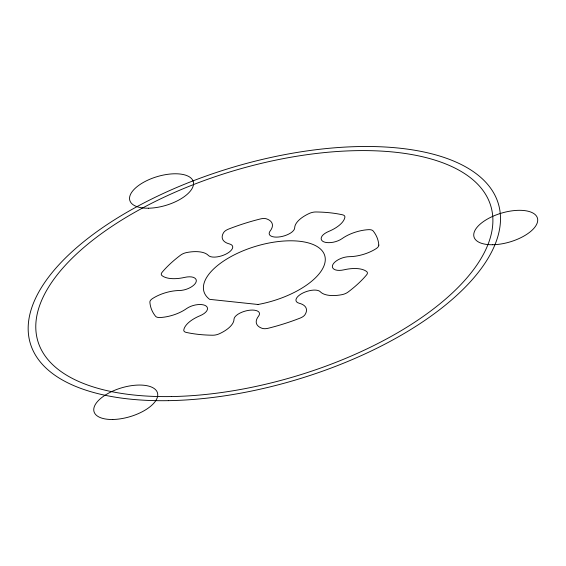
<?xml version="1.0" encoding="UTF-8"?>
<svg xmlns="http://www.w3.org/2000/svg" width="566" height="566" viewBox="0 0 566 566"><rect width="100%" height="100%" fill="white"/><g stroke="black" fill="none" stroke-linecap="round" stroke-linejoin="round"><path stroke-width="0.85" d="M258.032 304.487L209.632 299.35A63.024 28.611 -16.6 0 1 248.092 248.856A63.024 28.611 -16.6 0 1 325.075 257.028A63.024 28.611 -16.6 0 1 258.032 304.487M168.343 400.657A244.215 110.872 -16.6 0 0 499.205 206.993A244.215 110.872 -16.6 0 0 125.461 213.141A244.215 110.872 -16.6 0 0 168.343 400.657M171.434 396.561A236.34 107.292 -16.6 0 0 491.635 209.144A236.34 107.292 -16.6 0 0 129.947 215.094A236.34 107.292 -16.6 0 0 171.434 396.561M378.796 245.085A118.421 53.763 -16.6 0 0 373.1 230.914A7.874 3.58 -16.6 0 0 368.487 229.669A26.001 11.801 -16.6 0 0 342.147 238.576A11.815 5.363 -16.6 0 1 330.827 242.573A13.832 6.276 -16.6 0 1 321.368 237.402A11.815 5.363 -16.6 0 1 328.627 231.466A26.001 11.801 -16.6 0 0 344.885 217.245A7.874 3.58 -16.6 0 0 342.487 214.797A118.421 53.763 -16.6 0 0 315.892 211.974A7.874 3.58 -16.6 0 0 309.255 213.46A26.001 11.801 -16.6 0 0 294.688 227.857A11.815 5.363 -16.6 0 1 288.674 234.112A13.832 6.276 -16.6 0 1 271.248 236.192A11.815 5.363 -16.6 0 1 270.187 230.942A26.001 11.801 -16.6 0 0 266.473 218.844A7.874 3.58 -16.6 0 0 260.402 218.95A118.421 53.763 -16.6 0 0 228.48 229.131A7.874 3.58 -16.6 0 0 223.712 232.477A26.001 11.801 -16.6 0 0 229.442 243.932A11.815 5.363 -16.6 0 1 232.272 248.771A13.832 6.276 -16.6 0 1 217.082 256.893A11.815 5.363 -16.6 0 1 208.323 255.407A26.001 11.801 -16.6 0 0 186.808 252.514A7.874 3.58 -16.6 0 0 180.625 255.117A118.421 53.763 -16.6 0 0 162.074 272.338A7.874 3.58 -16.6 0 0 161.961 275.585A26.001 11.801 -16.6 0 0 184.643 277.39A11.815 5.363 -16.6 0 1 194.647 277.977A13.832 6.276 -16.6 0 1 190.6 287.379A11.815 5.363 -16.6 0 1 179.273 290.528A26.001 11.801 -16.6 0 0 152.565 298.537A7.874 3.58 -16.6 0 0 149.884 302.11A118.421 53.763 -16.6 0 0 155.572 316.281A7.874 3.58 -16.6 0 0 160.185 317.526A26.001 11.801 -16.6 0 0 186.525 308.619A11.815 5.363 -16.6 0 1 197.852 304.614A13.832 6.276 -16.6 0 1 207.305 309.793A11.815 5.363 -16.6 0 1 200.046 315.729A26.001 11.801 -16.6 0 0 183.794 329.95A7.874 3.58 -16.6 0 0 186.186 332.398A118.421 53.763 -16.6 0 0 212.788 335.221A7.874 3.58 -16.6 0 0 219.417 333.735A26.001 11.801 -16.6 0 0 233.991 319.337A11.815 5.363 -16.6 0 1 239.998 313.083A13.832 6.276 -16.6 0 1 257.424 311.003A11.815 5.363 -16.6 0 1 258.485 316.252A26.001 11.801 -16.6 0 0 262.2 328.351A7.874 3.58 -16.6 0 0 268.27 328.245A118.421 53.763 -16.6 0 0 300.199 318.064A7.874 3.58 -16.6 0 0 304.968 314.717A26.001 11.801 -16.6 0 0 299.23 303.263A11.815 5.363 -16.6 0 1 296.407 298.423A13.832 6.276 -16.6 0 1 311.59 290.301A11.815 5.363 -16.6 0 1 320.349 291.787A26.001 11.801 -16.6 0 0 341.864 294.681A7.874 3.58 -16.6 0 0 348.048 292.077A118.421 53.763 -16.6 0 0 366.605 274.857A7.874 3.58 -16.6 0 0 366.711 271.609A26.001 11.801 -16.6 0 0 344.029 269.805A11.815 5.363 -16.6 0 1 334.025 269.218A13.832 6.276 -16.6 0 1 338.079 259.815A11.815 5.363 -16.6 0 1 349.406 256.667A26.001 11.801 -16.6 0 0 376.114 248.658A7.874 3.58 -16.6 0 0 378.796 245.085M148.533 208.21A33.09 15.02 -16.6 0 0 193.36 181.969A33.09 15.02 -16.6 0 0 142.724 182.804A33.09 15.02 -16.6 0 0 148.533 208.21M492.717 244.738A33.09 15.02 -16.6 0 0 537.544 218.504A33.09 15.02 -16.6 0 0 486.909 219.339A33.09 15.02 -16.6 0 0 492.717 244.738M112.747 419.484A33.09 15.02 -16.6 0 0 157.574 393.25A33.09 15.02 -16.6 0 0 106.939 394.077A33.09 15.02 -16.6 0 0 112.747 419.484"/></g></svg>
